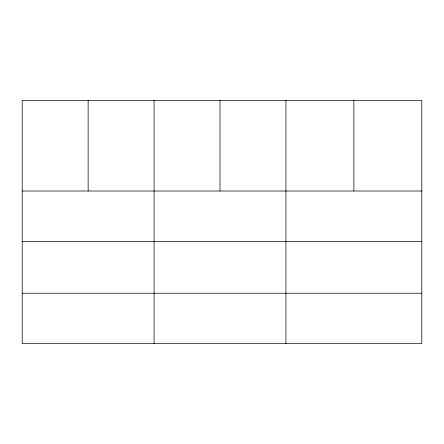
<?xml version="1.0" encoding="UTF-8"?>
<svg xmlns="http://www.w3.org/2000/svg" width="444" height="444" viewBox="0 0 444 444"><rect width="100%" height="100%" fill="white"/><g stroke="black" fill="none" stroke-linecap="round" stroke-linejoin="round"><path stroke-width="0.67" d="M421.8 241.364L421.8 100.405L22.2 100.405L22.2 343.595L421.8 343.595L421.8 241.364L22.2 241.364M22.2 191.014L421.8 191.014M22.2 293.245L421.8 293.245M353.868 100.405L353.868 191.014M285.936 100.405L285.936 343.595M220.002 100.405L220.002 191.014M154.068 100.405L154.068 343.595M88.134 100.405L88.134 191.014"/></g></svg>
